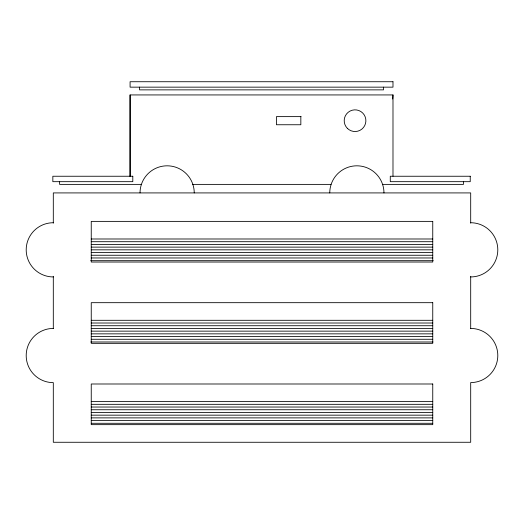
<?xml version="1.0" encoding="UTF-8"?>
<svg xmlns="http://www.w3.org/2000/svg" width="524" height="524" viewBox="0 0 524 524"><rect width="100%" height="100%" fill="white"/><g stroke="black" fill="none" stroke-linecap="round" stroke-linejoin="round"><path stroke-width="0.79" d="M130.083 94.936L130.083 176.247L130.083 94.936L392.987 94.936L392.987 176.247M392.987 94.936L392.705 99.003M301.077 116.623L276.443 116.623L276.443 124.751L300.835 124.751L300.835 116.623M141.362 184.383L59.612 184.383L59.612 181.671M192.616 184.383L331.024 184.383M382.527 184.383L463.458 184.383L463.458 181.671M91.248 238.99L432.752 238.99M91.248 241.702L432.752 241.702M91.248 244.413L432.752 244.413M91.248 247.125L432.752 247.125M91.248 249.83L432.752 249.83M91.248 252.542L432.752 252.542M91.248 255.254L432.752 255.254M91.248 257.965L432.752 257.965M90.698 260.677L433.217 260.677M91.248 320.302L432.752 320.302M91.248 323.013L432.752 323.013M91.248 325.725L432.752 325.725M91.248 328.43L432.752 328.43M91.248 331.142L432.752 331.142M91.248 333.853L432.752 333.853M91.248 336.565L432.752 336.565M91.248 339.277L432.752 339.277M90.822 341.982L432.968 341.982M91.248 401.613L432.752 401.613M91.248 404.325L432.752 404.325M91.248 407.03L432.752 407.03M91.248 409.742L432.752 409.742M91.248 412.454L432.752 412.454M91.248 415.165L432.752 415.165M91.248 417.877L432.752 417.877M91.248 420.582L432.752 420.582M91.248 423.294L432.752 423.294M470.696 223.165L470.696 192.917L53.304 192.917L53.304 223.165M470.696 276.305L470.696 328.627M383.502 87.154L383.502 89.866L139.567 89.866L139.567 87.154M53.304 276.305L53.304 328.627M53.304 276.934A27.104 27.104 0 0 1 26.2 249.83A27.104 27.104 0 0 1 53.304 222.733M53.304 328.43A27.104 27.104 0 0 0 26.2 355.534A27.104 27.104 0 0 0 53.304 382.638L53.304 442.269L470.696 442.269L470.696 382.586A27.104 27.104 0 0 0 497.8 355.534A27.104 27.104 0 0 0 470.696 328.43M140.032 192.917A27.104 27.104 0 0 1 167.136 165.813A27.104 27.104 0 0 1 194.24 192.917M329.76 192.917A27.104 27.104 0 0 1 356.864 165.813A27.104 27.104 0 0 1 383.968 192.917M470.696 222.733A27.104 27.104 0 0 1 497.8 249.83A27.104 27.104 0 0 1 470.696 276.934M392.987 81.731L130.083 81.731L130.083 87.154L392.987 87.154L392.987 81.731M132.795 176.247L52.839 176.247L52.839 181.671L132.795 181.671L132.795 176.247M470.231 176.247L390.275 176.247L390.275 181.671L470.231 181.671L470.231 176.247M432.752 221.377L91.248 221.377L91.248 262.033L432.752 262.033L432.752 221.377M432.752 302.682L91.248 302.682L91.248 343.338L432.752 343.338L432.752 302.682M432.752 383.994L91.248 383.994L91.248 424.65L432.752 424.65L432.752 383.994M347.379 128.354A10.84 10.84 0 0 0 365.516 123.494A10.84 10.84 0 0 0 352.239 110.217A10.84 10.84 0 0 0 347.379 128.354"/></g></svg>
